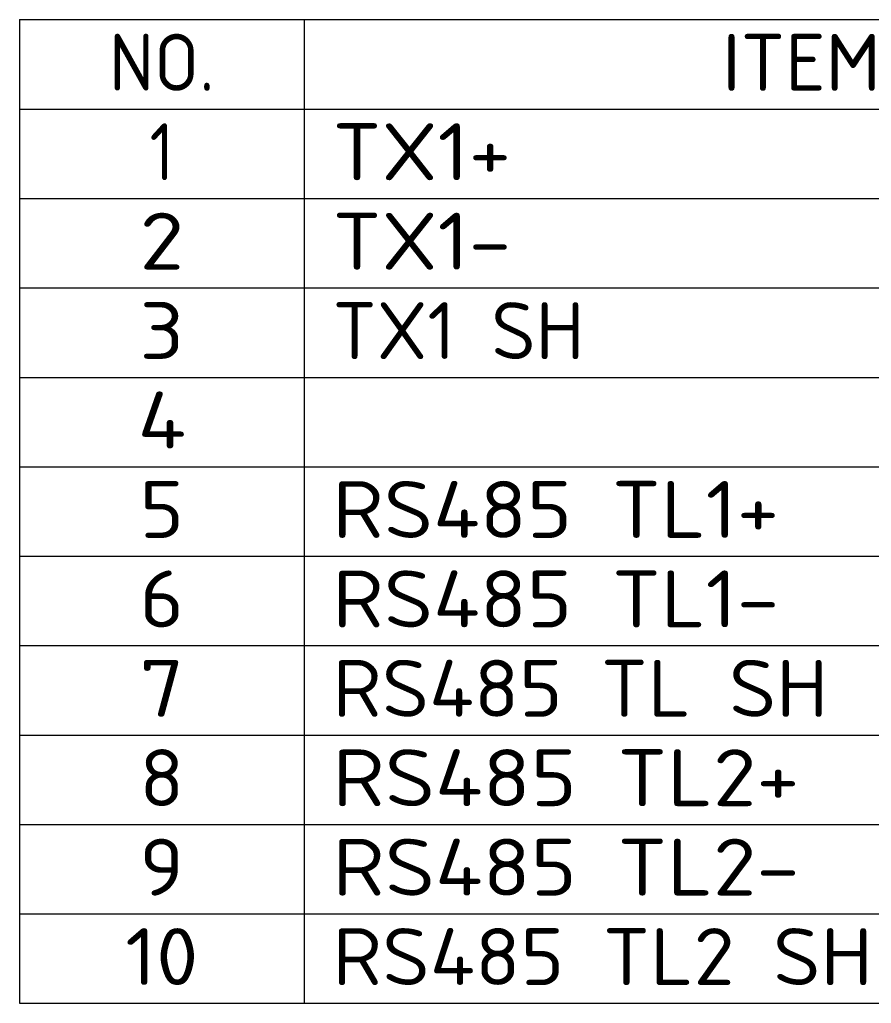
# Model space of a CAD drawing. Extents: x 23 to 417, y 3 to 294.
# Drawn here: x 350.3 to 380.25, y 52.21 to 86.79 of the extents above; entities that cross this region are included whole.
import ezdxf
from ezdxf.enums import TextEntityAlignment as Align

# ---------------------------------------------------------------- set-up
doc = ezdxf.new("R2010")
doc.units = 0
doc.layers.get('0').update_dxf_attribs({"lineweight": 13})
doc.styles.get("Standard").update_dxf_attribs({"font": 'isocp.shx'})

# ---------------------------------------------------------------- blocks, each defined once
blk = doc.blocks.new('BLOCK2375')
at = {"color": 7, "lineweight": 13}
for p, q in [((116.188, 19.669), (161.188, 19.669)), ((116.188, 19.669), (116.188, -14.903)), ((126.188, 19.669), (126.188, -14.903)), ((161.188, 19.669), (161.188, -14.903)), ((116.188, 16.526), (161.188, 16.526)), ((116.188, 13.383), (161.188, 13.383)), ((116.188, 10.24), (161.188, 10.24)), ((116.188, 7.097), (161.188, 7.097)), ((116.188, 3.954), (161.188, 3.954)), ((116.188, 0.811), (161.188, 0.811)), ((116.188, -2.331), (161.188, -2.331)), ((116.188, -5.474), (161.188, -5.474)), ((116.188, -8.617), (161.188, -8.617)), ((116.188, -11.76), (161.188, -11.76)), ((116.188, -14.903), (161.188, -14.903))]:
    blk.add_line(p, q, dxfattribs=at)
for s, p, p2 in [('NO.', (119.331, 17.169), (123.045, 17.169)), ('ITEM', (140.902, 17.169), (146.473, 17.169)), ('1', (120.759, 14.026), (121.616, 14.026)), ('TX1+', (127.188, 14.026), (133.473, 14.026)), ('2', (120.402, 10.883), (121.973, 10.883)), ('TX1-', (127.188, 10.883), (133.473, 10.883)), ('3', (120.402, 7.74), (121.973, 7.74)), ('TX1 SH', (127.188, 7.74), (136.045, 7.74)), ('4', (120.331, 4.597), (122.045, 4.597)), ('RS485 TL1+', (127.188, 1.454), (142.902, 1.454)), ('5', (120.402, 1.454), (121.973, 1.454)), ('6', (120.402, -1.689), (121.973, -1.689)), ('RS485 TL1-', (127.188, -1.689), (142.902, -1.689)), ('7', (120.402, -4.831), (121.973, -4.831)), ('RS485 TL SH', (127.188, -4.831), (144.616, -4.831)), ('8', (120.402, -7.974), (121.973, -7.974)), ('RS485 TL2+', (127.188, -7.974), (143.616, -7.974)), ('9', (120.402, -11.117), (121.973, -11.117)), ('RS485 TL2-', (127.188, -11.117), (143.616, -11.117)), ('10', (119.902, -14.26), (122.473, -14.26)), ('RS485 TL2 SH', (127.188, -14.26), (146.188, -14.26))]:
    blk.add_text(s, height=2, dxfattribs=at).set_placement(p, p2, align=Align.FIT)

msp = doc.modelspace()

# ---------------------------------------------------------------- block references
at = {"lineweight": 0}
msp.add_blockref('BLOCK2375', (234.112, 67.118), dxfattribs=at)

doc.saveas('drawing.dxf')
